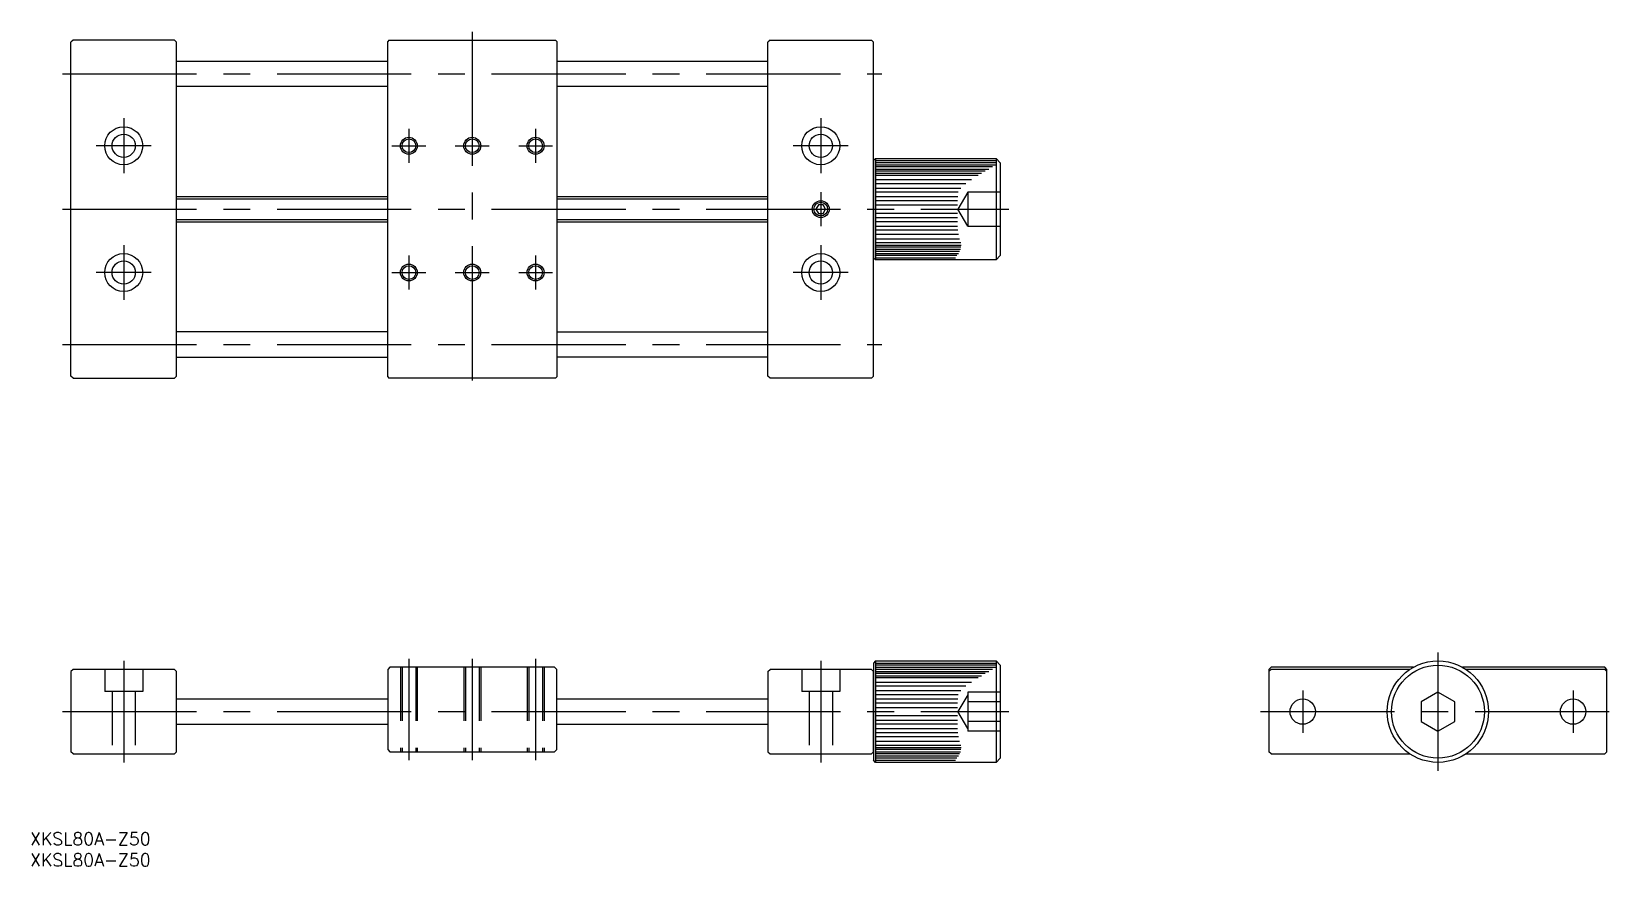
# Model space of a CAD drawing. Extents: x -333 to 42, y -37 to 161.
import ezdxf

# ---------------------------------------------------------------- set-up
doc = ezdxf.new("R2010")
doc.units = 0
doc.linetypes.add('CENTER', pattern=[50.8, 31.75, -6.35, 6.35, -6.35])
doc.linetypes.add('DASHED', pattern=[19.05, 12.7, -6.35])
doc.layers.get('0').update_dxf_attribs({"linetype": 'CONTINUOUS'})
doc.layers.add('CENTER', color=1, linetype='CONTINUOUS')
doc.styles.get("Standard").update_dxf_attribs({"font": 'txt.shx', "height": 3, "bigfont": 'bigfont.shx'})

# ---------------------------------------------------------------- blocks, each defined once
blk = doc.blocks.new('*U2')
at = {"color": 7, "linetype": 'CONTINUOUS'}
blk.add_text('XKSL80A-Z50', height=3, dxfattribs=at).set_placement((-333.26, -36.61))
blk = doc.blocks.new('*U3')
at = {"color": 7, "linetype": 'CONTINUOUS'}
blk.add_text('XKSL80A-Z50', height=3, dxfattribs=at).set_placement((-333.26, -31.61))

msp = doc.modelspace()

# ---------------------------------------------------------------- linework, layer by layer
at = {"color": 7, "linetype": 'CONTINUOUS'}
for p, q in [((-323.09, 158.93), (-323.59, 158.43)), ((-323.59, 79.43), (-323.59, 158.43)), ((-299.09, 158.93), (-323.09, 158.93)), ((-299.09, 158.93), (-298.59, 158.43)), ((-298.59, 79.43), (-298.59, 158.43)), ((-248.29, 158.93), (-248.59, 158.63)), ((-248.59, 79.23), (-248.59, 158.63)), ((-248.29, 158.93), (-208.89, 158.93)), ((-208.59, 158.63), (-208.89, 158.93)), ((-208.59, 158.63), (-208.59, 79.23)), ((-158.09, 158.93), (-158.59, 158.43)), ((-158.59, 79.43), (-158.59, 158.43)), ((-158.09, 158.93), (-134.09, 158.93)), ((-134.09, 158.93), (-133.59, 158.43)), ((-133.59, 79.43), (-133.59, 158.43)), ((-298.59, 153.93), (-248.59, 153.93)), ((-208.59, 153.93), (-158.59, 153.93)), ((-248.59, 147.93), (-298.59, 147.93)), ((-158.59, 147.93), (-208.59, 147.93)), ((-133.09, 130.93), (-133.59, 130.43)), ((-133.59, 130.43), (-133.59, 107.43)), ((-133.09, 130.93), (-104.59, 130.93)), ((-133.09, 130.93), (-133.09, 106.93)), ((-133.09, 130.43), (-104.59, 130.43)), ((-104.59, 129.93), (-133.09, 129.93)), ((-133.09, 129.43), (-104.59, 129.43)), ((-105.46, 128.93), (-133.09, 128.93)), ((-133.09, 128.43), (-106.32, 128.43)), ((-107.17, 127.93), (-133.09, 127.93)), ((-104.59, 130.93), (-104.59, 106.93)), ((-103.59, 129.93), (-104.59, 130.93)), ((-103.59, 129.93), (-103.59, 107.93)), ((-133.09, 127.43), (-108, 127.43)), ((-108.82, 126.93), (-133.09, 126.93)), ((-133.09, 125.93), (-110.37, 125.93)), ((-111.78, 124.93), (-133.09, 124.93)), ((-133.09, 123.93), (-112.89, 123.93)), ((-298.59, 121.93), (-248.59, 121.93)), ((-208.59, 121.93), (-158.59, 121.93)), ((-113.53, 122.93), (-133.09, 122.93)), ((-133.09, 121.93), (-113.63, 121.93)), ((-113.68, 120.93), (-133.09, 120.93)), ((-146.66, 119.93), (-147.24, 118.93)), ((-147.24, 118.93), (-146.66, 117.93)), ((-145.51, 119.93), (-146.66, 119.93)), ((-146.66, 117.93), (-145.51, 117.93)), ((-144.93, 118.93), (-145.51, 119.93)), ((-145.51, 117.93), (-144.93, 118.93)), ((-133.09, 119.93), (-113.71, 119.93)), ((-113.72, 117.93), (-133.09, 117.93)), ((-133.09, 116.93), (-113.72, 116.93)), ((-298.59, 115.93), (-248.59, 115.93)), ((-208.59, 115.93), (-158.59, 115.93)), ((-113.7, 115.93), (-133.09, 115.93)), ((-133.09, 114.93), (-113.68, 114.93)), ((-113.63, 113.93), (-133.09, 113.93)), ((-113.51, 112.93), (-133.09, 112.93)), ((-133.09, 111.93), (-113.25, 111.93)), ((-112.96, 110.93), (-133.09, 110.93)), ((-133.09, 110.43), (-112.88, 110.43)), ((-112.89, 109.93), (-133.09, 109.93)), ((-133.09, 109.43), (-113.02, 109.43)), ((-113.23, 108.93), (-133.09, 108.93)), ((-133.09, 106.93), (-133.59, 107.43)), ((-133.09, 108.43), (-113.51, 108.43)), ((-113.85, 107.93), (-133.09, 107.93)), ((-133.09, 107.43), (-114.21, 107.43)), ((-104.59, 106.93), (-133.09, 106.93)), ((-104.59, 106.93), (-103.59, 107.93)), ((-248.59, 89.93), (-298.59, 89.93)), ((-208.59, 89.93), (-158.59, 89.93)), ((-298.59, 83.93), (-248.59, 83.93)), ((-158.59, 83.93), (-208.59, 83.93)), ((-323.09, 78.93), (-323.59, 79.43)), ((-323.09, 78.93), (-299.09, 78.93)), ((-298.59, 79.43), (-299.09, 78.93)), ((-248.59, 79.23), (-248.29, 78.93)), ((-208.89, 78.93), (-248.29, 78.93)), ((-208.59, 79.23), (-208.89, 78.93)), ((-158.09, 78.93), (-158.59, 79.43)), ((-134.09, 78.93), (-158.09, 78.93)), ((-133.59, 79.43), (-134.09, 78.93)), ((-133.09, 12), (-133.59, 11.5)), ((-133.59, 11.5), (-133.59, -11.5)), ((-133.09, 12), (-104.59, 12)), ((-133.09, 12), (-133.09, -12)), ((-133.09, 11.5), (-104.59, 11.5)), ((-104.59, 12), (-104.59, -12)), ((-103.59, 11), (-104.59, 12)), ((-323.09, 10), (-323.59, 9.5)), ((-323.59, 9.5), (-323.59, -9.5)), ((-299.09, 10), (-323.09, 10)), ((-299.09, 10), (-298.59, 9.5)), ((-298.59, -9.5), (-298.59, 9.5)), ((-248.09, 10.5), (-248.59, 10)), ((-248.59, 10), (-248.59, -9)), ((-209.09, 10.5), (-248.09, 10.5)), ((-209.09, 10.5), (-208.59, 10)), ((-208.59, -9), (-208.59, 10)), ((-158.59, 9.5), (-158.09, 10)), ((-158.59, 9.5), (-158.59, -9.5)), ((-134.09, 10), (-158.09, 10)), ((-134.09, 10), (-133.59, 9.5)), ((-133.59, -9.5), (-133.59, 9.5)), ((-104.59, 11), (-133.09, 11)), ((-133.09, 10.5), (-104.59, 10.5)), ((-105.46, 10), (-133.09, 10)), ((-133.09, 9.5), (-106.32, 9.5)), ((-107.17, 9), (-133.09, 9)), ((-133.09, 8.5), (-108, 8.5)), ((-108.82, 8), (-133.09, 8)), ((-103.59, 11), (-103.59, -11)), ((-39.5, 10.5), (-40, 10)), ((-40, 10), (-40, -9.5)), ((-39.5, 10), (-40, 9.5)), ((-5.81, 10.5), (-39.5, 10.5)), ((-6.63, 10), (-39.5, 10)), ((39.5, 10.5), (5.81, 10.5)), ((39.5, 10), (6.63, 10)), ((40, 10), (39.5, 10.5)), ((39.5, 10), (40, 9.5)), ((40, -9.5), (40, 10)), ((-133.09, 7), (-110.37, 7)), ((-111.78, 6), (-133.09, 6)), ((-133.09, 5), (-112.89, 5)), ((-113.53, 4), (-133.09, 4)), ((0, 4.62), (-4, 2.31)), ((4, 2.31), (0, 4.62)), ((-298.59, 3), (-248.59, 3)), ((-208.59, 3), (-158.59, 3)), ((-133.09, 3), (-113.63, 3)), ((-113.68, 2), (-133.09, 2)), ((-133.09, 1), (-113.71, 1)), ((-4, 2.31), (-4, -2.31)), ((4, -2.31), (4, 2.31)), ((-298.59, -3), (-248.59, -3)), ((-208.59, -3), (-158.59, -3)), ((-113.72, -1), (-133.09, -1)), ((-133.09, -2), (-113.72, -2)), ((-113.7, -3), (-133.09, -3)), ((-4, -2.31), (0, -4.62)), ((0, -4.62), (4, -2.31)), ((-133.09, -4), (-113.68, -4)), ((-113.63, -5), (-133.09, -5)), ((-113.51, -6), (-133.09, -6)), ((-133.09, -7), (-113.25, -7)), ((-323.09, -10), (-323.59, -9.5)), ((-323.09, -10), (-299.09, -10)), ((-298.59, -9.5), (-299.09, -10)), ((-248.59, -9), (-248.09, -9.5)), ((-248.09, -9.5), (-209.09, -9.5)), ((-208.59, -9), (-209.09, -9.5)), ((-158.59, -9.5), (-158.09, -10)), ((-158.09, -10), (-134.09, -10)), ((-133.59, -9.5), (-134.09, -10)), ((-112.96, -8), (-133.09, -8)), ((-133.09, -8.5), (-112.88, -8.5)), ((-112.89, -9), (-133.09, -9)), ((-133.09, -9.5), (-113.02, -9.5)), ((-113.23, -10), (-133.09, -10)), ((-133.09, -10.5), (-113.51, -10.5)), ((-113.85, -11), (-133.09, -11)), ((-104.59, -12), (-103.59, -11)), ((-39.5, -10), (-40, -9.5)), ((-39.5, -10), (-6.63, -10)), ((6.63, -10), (39.5, -10)), ((40, -9.5), (39.5, -10)), ((-133.09, -12), (-133.59, -11.5)), ((-133.09, -11.5), (-114.21, -11.5)), ((-104.59, -12), (-133.09, -12))]:
    msp.add_line(p, q, dxfattribs=at)
at = {"color": 3, "linetype": 'CONTINUOUS'}
for p, q in [((-298.59, 121.39), (-248.59, 121.39)), ((-208.59, 121.39), (-158.59, 121.39)), ((-298.59, 116.47), (-248.59, 116.47)), ((-208.59, 116.47), (-158.59, 116.47))]:
    msp.add_line(p, q, dxfattribs=at)
at = {"color": 3, "linetype": 'DASHED'}
for p, q in [((-111.29, 122.93), (-113.6, 118.93)), ((-103.59, 122.93), (-111.29, 122.93)), ((-111.29, 122.93), (-111.29, 114.93)), ((-111.29, 114.93), (-113.6, 118.93)), ((-111.29, 118.93), (-103.59, 118.93)), ((-111.29, 114.93), (-103.59, 114.93)), ((-315.59, 10), (-315.59, 4.8)), ((-306.59, 10), (-306.59, 4.8)), ((-245.59, 10.5), (-245.59, -9.5)), ((-245.21, 10.5), (-245.21, -9.5)), ((-241.97, 10.5), (-241.97, -9.5)), ((-241.59, 10.5), (-241.59, -9.5)), ((-230.59, 10.5), (-230.59, -9.5)), ((-230.21, 10.5), (-230.21, -9.5)), ((-226.97, 10.5), (-226.97, -9.5)), ((-226.59, 10.5), (-226.59, -9.5)), ((-215.59, 10.5), (-215.59, -9.5)), ((-215.21, 10.5), (-215.21, -9.5)), ((-211.97, 10.5), (-211.97, -9.5)), ((-211.59, 10.5), (-211.59, -9.5)), ((-150.59, 10), (-150.59, 4.8)), ((-141.59, 10), (-141.59, 4.8)), ((-306.59, 4.8), (-315.59, 4.8)), ((-313.84, 4.8), (-313.84, -10)), ((-308.34, 4.8), (-308.34, -10)), ((-141.59, 4.8), (-150.59, 4.8)), ((-148.84, 4.8), (-148.84, -10)), ((-143.34, 4.8), (-143.34, -10)), ((-111.29, 4), (-113.6, 0)), ((-111.29, 4.62), (-111.29, -4.62)), ((-103.59, 4.62), (-111.29, 4.62)), ((-103.59, 2.31), (-111.29, 2.31)), ((-111.29, -4), (-113.6, 0)), ((-103.59, -2.31), (-111.29, -2.31)), ((-103.59, -4.62), (-111.29, -4.62))]:
    msp.add_line(p, q, dxfattribs=at)
at = {"color": 7, "linetype": 'CONTINUOUS'}
for centre, radius in [((-311.09, 133.93), 4.5), ((-311.09, 133.93), 2.75), ((-243.59, 133.93), 1.62), ((-228.59, 133.93), 1.62), ((-213.59, 133.93), 1.62), ((-146.09, 133.93), 4.5), ((-146.09, 133.93), 2.75), ((-146.09, 118.93), 1.62), ((-311.09, 103.93), 4.5), ((-311.09, 103.93), 2.75), ((-243.59, 103.93), 1.62), ((-228.59, 103.93), 1.62), ((-213.59, 103.93), 1.62), ((-146.09, 103.93), 4.5), ((-146.09, 103.93), 2.75), ((0, 0), 12), ((0, 0), 11), ((-32, 0), 3), ((32, 0), 3)]:
    msp.add_circle(centre, radius, dxfattribs=at)
at = {"color": 3, "linetype": 'CONTINUOUS'}
for centre in [(-243.59, 133.93), (-228.59, 133.93), (-213.59, 133.93), (-146.09, 118.93), (-243.59, 103.93), (-228.59, 103.93), (-213.59, 103.93)]:
    msp.add_circle(centre, 2, dxfattribs=at)
at = {"layer": 'CENTER', "color": 1, "linetype": 'CENTER'}
for p, q in [((-228.59, 160.93), (-228.59, 76.93)), ((-325.59, 150.93), (-131.59, 150.93)), ((-311.09, 140.43), (-311.09, 127.43)), ((-146.09, 140.43), (-146.09, 127.43)), ((-243.59, 137.93), (-243.59, 129.93)), ((-213.59, 137.93), (-213.59, 129.93)), ((-304.59, 133.93), (-317.59, 133.93)), ((-247.59, 133.93), (-239.59, 133.93)), ((-232.59, 133.93), (-224.59, 133.93)), ((-217.59, 133.93), (-209.59, 133.93)), ((-139.59, 133.93), (-152.59, 133.93)), ((-146.09, 122.93), (-146.09, 114.93)), ((-325.59, 118.93), (-101.59, 118.93)), ((-311.09, 110.43), (-311.09, 97.43)), ((-146.09, 110.43), (-146.09, 97.43)), ((-243.59, 107.93), (-243.59, 99.93)), ((-213.59, 107.93), (-213.59, 99.93)), ((-304.59, 103.93), (-317.59, 103.93)), ((-247.59, 103.93), (-239.59, 103.93)), ((-232.59, 103.93), (-224.59, 103.93)), ((-217.59, 103.93), (-209.59, 103.93)), ((-139.59, 103.93), (-152.59, 103.93)), ((-325.59, 86.93), (-131.59, 86.93)), ((-311.09, 12), (-311.09, -12)), ((-243.59, 12.5), (-243.59, -11.5)), ((-228.59, 12.5), (-228.59, -11.5)), ((-213.59, 12.5), (-213.59, -11.5)), ((-146.09, 12), (-146.09, -12)), ((0, 14), (0, -14)), ((-32, 5), (-32, -5)), ((32, 5), (32, -5)), ((-325.59, 0), (-101.59, 0)), ((-42, 0), (42, 0))]:
    msp.add_line(p, q, dxfattribs=at)

# ---------------------------------------------------------------- block references
at = {"color": 7, "linetype": 'CONTINUOUS'}
for name in ['*U3', '*U2']:
    msp.add_blockref(name, (0, 0), dxfattribs=at)

doc.saveas('drawing.dxf')
